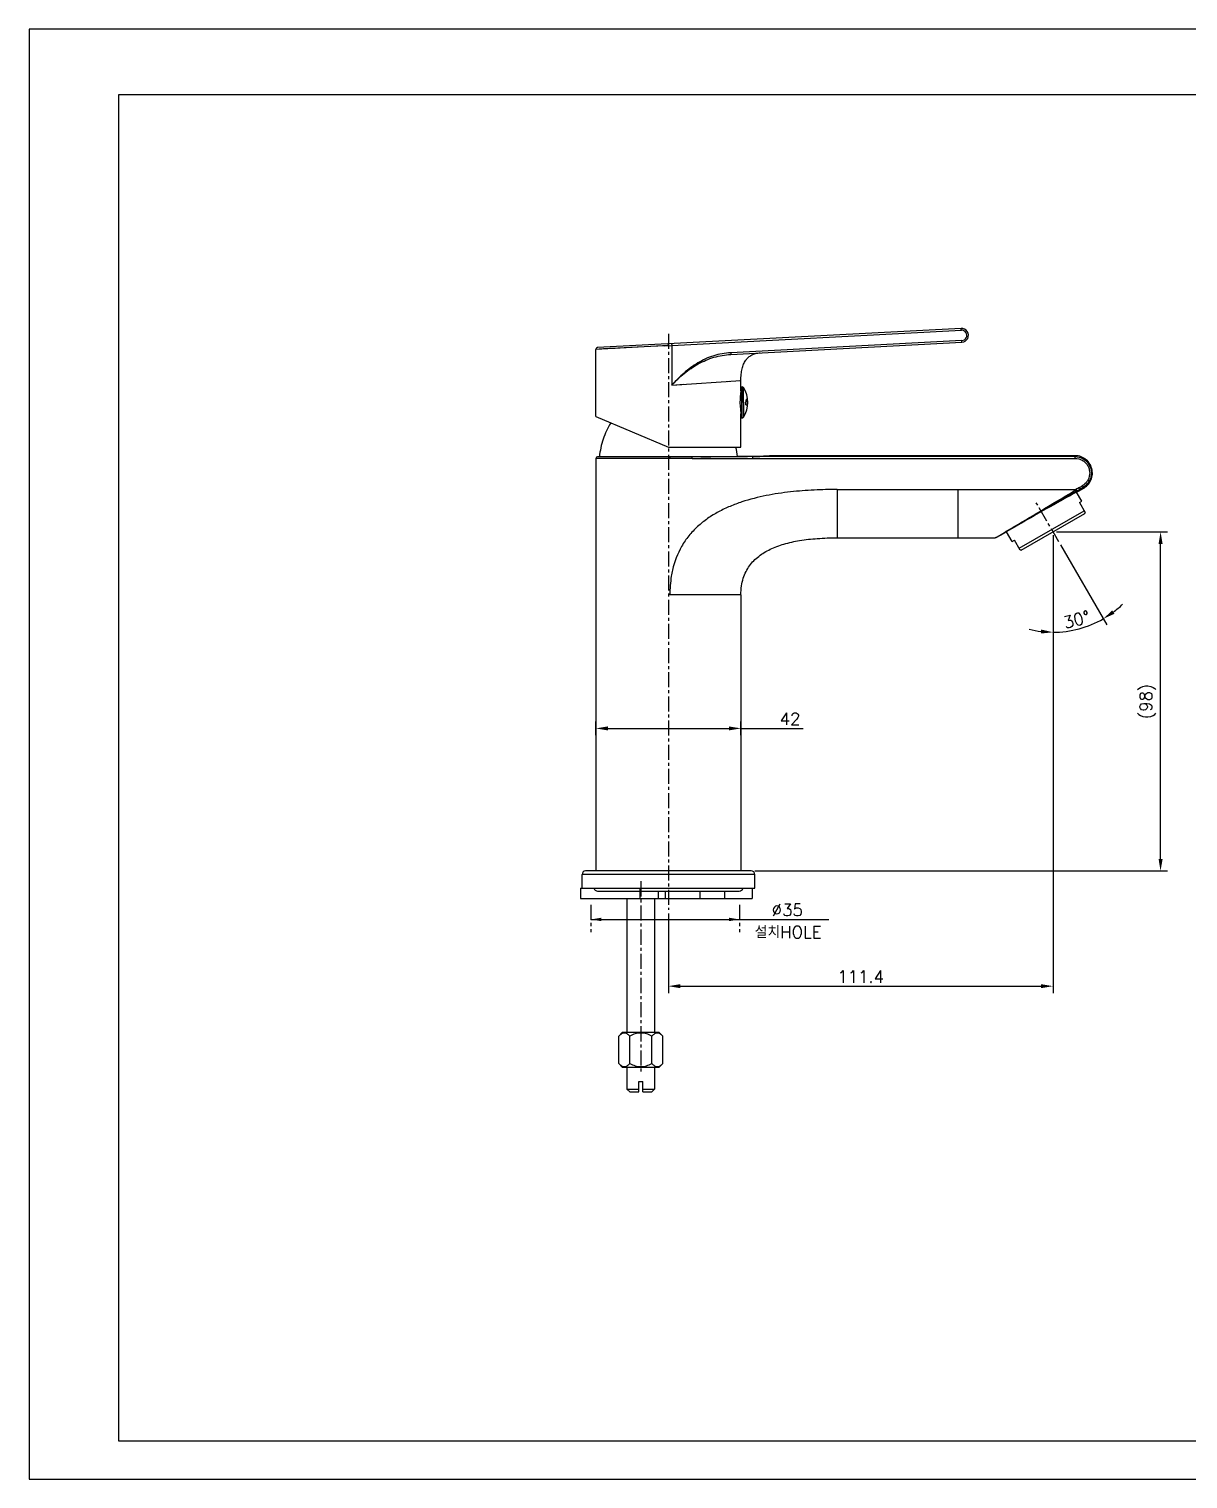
# Model space of a CAD drawing. Extents: x -4009 to -3415, y -5222 to -4802.
# Drawn here: x -4009.2 to -3673.5, y -5222.1 to -4802.1 of the extents above; entities that cross this region are included whole.
import ezdxf

# ---------------------------------------------------------------- set-up
doc = ezdxf.new("R2010")
doc.units = 0
doc.header["$LTSCALE"] = 7
doc.linetypes.add('CENTER', pattern=[2, 1.25, -0.25, 0.25, -0.25])
doc.linetypes.add('PHANTOM', pattern=[2.5, 1.25, -0.25, 0.25, -0.25, 0.25, -0.25])
doc.layers.get('0').update_dxf_attribs({"color": 2, "linetype": 'CONTINUOUS'})
doc.layers.get('Defpoints').update_dxf_attribs({"linetype": 'CONTINUOUS'})
for name, color, linetype in [('CL', 1, 'CENTER'), ('D', 2, 'CONTINUOUS'), ('DWG', 7, 'CONTINUOUS'), ('PH', 3, 'PHANTOM'), ('TXT', 4, 'CONTINUOUS')]:
    doc.layers.add(name, color=color, linetype=linetype)
doc.styles.add('DD', font='romans', dxfattribs={"bigfont": 'GHS.shx'})
doc.styles.add('GHS', font='ROMANS.shx', dxfattribs={"bigfont": 'GHS.shx'})
doc.dimstyles.new('DWJ', dxfattribs={"dimscale": 0, "dimtxt": 3.5, "dimasz": 3.5, "dimexe": 2, "dimexo": 1, "dimgap": 1, "dimtad": 1, "dimdec": 4, "dimdsep": 46, "dimtxsty": 'DD', "dimcen": 3, "dimclrd": 2, "dimclre": 2, "dimclrt": 2, "dimadec": 3, "dimazin": 2, "dimtfac": 1, "dimtdec": 4, "dimtmove": 0, "dimatfit": 3, "dimfxl": 1, "dimtvp": 1, "dimtolj": 1, "dimtzin": 0, "dimlwd": -1, "dimlwe": -1, "dimarcsym": 0})

# ---------------------------------------------------------------- blocks, each defined once
blk = doc.blocks.new('*U0')
at = {"layer": 'CL', "color": 0, "ltscale": 0.5, "transparency": 16777216}
blk.add_line((0, 105.71), (0, -61.15), dxfattribs=at)
blk = doc.blocks.new('*U2')
at = {"layer": 'CL', "color": 0, "ltscale": 0.5, "transparency": 16777216}
blk.add_line((0, 24.43), (0, -30.67), dxfattribs=at)
blk = doc.blocks.new('*U4')
at = {"layer": 'CL', "color": 0, "ltscale": 0.5, "transparency": 16777216}
blk.add_line((4.23, -7.33), (-2.43, 4.22), dxfattribs=at)
blk = doc.blocks.new('*D6')
at = {"layer": 'Defpoints', "color": 0, "transparency": 16777216}
for p in [(-3712.58, -4947.69), (-3681.44, -4947.69), (-3799.98, -5045.94)]:
    blk.add_point(p, dxfattribs=at)
at = {"layer": 'DWG', "color": 2, "transparency": 16777216}
for p, q in [((-3711.58, -4947.69), (-3679.44, -4947.69)), ((-3681.44, -5042.44), (-3681.44, -4951.19)), ((-3798.98, -5045.94), (-3679.44, -5045.94))]:
    blk.add_line(p, q, dxfattribs=at)
for points in [[(-3682.02, -4951.19), (-3680.85, -4951.19), (-3681.44, -4947.69)], [(-3682.02, -5042.44), (-3680.85, -5042.44), (-3681.44, -5045.94)]]:
    blk.add_solid(points, dxfattribs=at)
at = {"layer": 'DWG', "color": 2, "transparency": 16777216, "insert": (-3685.1, -4996.82), "char_height": 3.5, "attachment_point": 5, "rotation": 90, "style": 'DD'}
blk.add_mtext('\\A1;(98)', dxfattribs=at)
blk = doc.blocks.new('*D7')
at = {"layer": 'Defpoints', "color": 0, "transparency": 16777216}
for p in [(-3802.98, -5004.64), (-3844.98, -5007.63), (-3802.98, -5007.63)]:
    blk.add_point(p, dxfattribs=at)
at = {"layer": 'DWG', "color": 2, "transparency": 16777216}
for p, q in [((-3844.98, -5006.63), (-3844.98, -5002.64)), ((-3841.48, -5004.64), (-3806.48, -5004.64)), ((-3802.98, -5006.63), (-3802.98, -5002.64)), ((-3802.98, -5004.64), (-3784.91, -5004.64))]:
    blk.add_line(p, q, dxfattribs=at)
for points in [[(-3841.48, -5004.06), (-3841.48, -5005.23), (-3844.98, -5004.64)], [(-3806.48, -5004.06), (-3806.48, -5005.23), (-3802.98, -5004.64)]]:
    blk.add_solid(points, dxfattribs=at)
at = {"layer": 'DWG', "color": 2, "transparency": 16777216, "insert": (-3788.75, -5001.89), "char_height": 3.5, "attachment_point": 5, "style": 'DD'}
blk.add_mtext('\\A1;42', dxfattribs=at)
blk = doc.blocks.new('*D10')
at = {"layer": 'Defpoints', "color": 0, "transparency": 16777216}
for p in [(-3717.55, -4939.09), (-3712.58, -4948.69), (-3710.89, -4950.63), (-3707.53, -4976.35), (-3712.58, -5081.31)]:
    blk.add_point(p, dxfattribs=at)
at = {"layer": 'DWG', "color": 2, "transparency": 16777216}
blk.add_line((-3710.39, -4951.49), (-3697.04, -4974.62), dxfattribs=at)
for start, end in [(306.8968, 313.7936), (256.2064, 263.1032), (270, 300)]:
    blk.add_arc((-3712.58, -4947.69), 29.09, start, end, dxfattribs=at)
for points in [[(-3694.8, -4971.45), (-3695.44, -4970.47), (-3698.04, -4972.89)], [(-3716.04, -4976), (-3716.11, -4977.16), (-3712.58, -4976.79)]]:
    blk.add_solid(points, dxfattribs=at)
at = {"layer": 'DWG', "color": 2, "transparency": 16777216, "insert": (-3705.77, -4973.14), "char_height": 3.5, "attachment_point": 5, "rotation": 15, "style": 'DD'}
blk.add_mtext('\\A1;30°', dxfattribs=at)

msp = doc.modelspace()

# ---------------------------------------------------------------- linework, layer by layer
at = {"color": 7, "linetype": 'Continuous'}
for p, q in [((-3739.19381, -4888.79884), (-3844.51484, -4894.34837)), ((-3805.93089, -4896.31538), (-3738.98362, -4892.78783)), ((-3844.98301, -4914.30797), (-3844.98852, -4894.84782)), ((-3802.98512, -4906.86006), (-3802.98597, -4903.85686)), ((-3803.10209, -4907.69903), (-3802.78698, -4907.68046)), ((-3802.78705, -4907.35364), (-3803.05792, -4907.35371)), ((-3803.05034, -4907.29793), (-3802.78703, -4907.277)), ((-3802.78735, -4905.71), (-3802.64306, -4905.70996)), ((-3802.78735, -4905.71), (-3802.78721, -4907.36702)), ((-3802.78721, -4907.36702), (-3802.7848, -4914.71)), ((-3802.78585, -4911.91135), (-3803.18417, -4911.89512)), ((-3802.78573, -4912.30037), (-3803.14708, -4912.30048)), ((-3802.78537, -4913.143), (-3803.04869, -4913.12222)), ((-3802.98049, -4923.21006), (-3802.98322, -4913.56006)), ((-3844.98687, -4914.30634), (-3823.98049, -4923.216)), ((-3802.7848, -4914.71), (-3802.64051, -4914.70996)), ((-3844.98466, -4926.4409), (-3844.98466, -5045.9409)), ((-3817.08667, -4925.9409), (-3844.48466, -4925.9409)), ((-3823.98049, -4923.216), (-3802.98049, -4923.21006)), ((-3814.56234, -4925.93948), (-3817.08627, -4925.9409)), ((-3803.98466, -4925.92763), (-3814.56234, -4925.93948)), ((-3811.6926, -4925.93419), (-3810.27253, -4925.92929)), ((-3810.27253, -4925.92929), (-3808.9334, -4925.92282)), ((-3806.41673, -4925.90478), (-3805.24232, -4925.89329)), ((-3805.24232, -4925.89329), (-3804.12529, -4925.88029)), ((-3804.12529, -4925.88029), (-3803.06801, -4925.86601)), ((-3802.48535, -4925.92686), (-3803.98466, -4925.92763)), ((-3803.06801, -4925.86601), (-3802.07324, -4925.85069)), ((-3799.66626, -4925.9263), (-3802.48535, -4925.92686)), ((-3800.94955, -4925.92641), (-3802.14857, -4925.92673)), ((-3798.73253, -4925.78503), (-3798.04348, -4925.76867)), ((-3798.05736, -4925.76901), (-3797.43254, -4925.75336)), ((-3797.44386, -4925.75365), (-3796.88318, -4925.73895)), ((-3796.8922, -4925.73919), (-3796.39559, -4925.72567)), ((-3796.40259, -4925.72586), (-3795.96813, -4925.71365)), ((-3795.97336, -4925.7138), (-3795.29494, -4925.69404)), ((-3795.29748, -4925.69411), (-3794.74769, -4925.67751)), ((-3706.23466, -4925.6409), (-3792.48466, -4925.6409)), ((-3703.64133, -4935.02415), (-3703.47383, -4934.91932)), ((-3701.79973, -4933.10617), (-3701.60899, -4932.717)), ((-3775.139, -4935.4409), (-3705.93732, -4935.4409)), ((-3707.30053, -4937.04523), (-3707.34745, -4937.07073)), ((-3707.22528, -4937.00435), (-3707.30053, -4937.04523)), ((-3704.24546, -4938.83778), (-3705.76016, -4936.21424)), ((-3705.00959, -4935.81428), (-3703.70877, -4935.06382)), ((-3704.93828, -4939.23778), (-3704.24546, -4938.83778)), ((-3703.70877, -4935.06382), (-3703.64133, -4935.02415)), ((-3722.38103, -4952.42605), (-3703.58828, -4941.57605)), ((-3721.80783, -4953.01887), (-3703.36149, -4942.36887)), ((-3704.93828, -4939.23778), (-3703.26828, -4942.1303)), ((-3703.36149, -4942.36887), (-3703.26828, -4942.1303)), ((-3724.62586, -4946.83722), (-3726.00922, -4947.64247)), ((-3724.61338, -4946.82999), (-3724.62586, -4946.83722)), ((-3775.139, -4949.4409), (-3729.33906, -4949.4409)), ((-3729.09804, -4949.37898), (-3726.78265, -4948.10222)), ((-3726.08918, -4947.68935), (-3726.78265, -4948.10222)), ((-3726.00922, -4947.64247), (-3726.08918, -4947.68935)), ((-3724.42385, -4950.48778), (-3726.05208, -4947.6676)), ((-3724.42385, -4950.48778), (-3723.73103, -4950.08778)), ((-3722.06103, -4952.9803), (-3723.73103, -4950.08778)), ((-3721.80783, -4953.01887), (-3722.06103, -4952.9803)), ((-3802.98466, -4965.9409), (-3802.98466, -5045.9409)), ((-3848.98466, -5050.9409), (-3848.98466, -5046.9409)), ((-3799.98466, -5045.9409), (-3847.98445, -5045.9409)), ((-3798.98466, -5050.9409), (-3798.98466, -5046.9409)), ((-3849.49363, -5050.9409), (-3849.49363, -5053.9409)), ((-3849.49363, -5050.9409), (-3798.98466, -5050.9409)), ((-3826.90526, -5051.7409), (-3826.90526, -5053.9409)), ((-3824.93517, -5051.7409), (-3824.93517, -5053.9409)), ((-3799.73283, -5050.9409), (-3799.73283, -5053.9409)), ((-3849.49363, -5053.9409), (-3799.73283, -5053.9409)), ((-3835.98466, -5053.9409), (-3835.98466, -5092.7409)), ((-3827.98466, -5053.9409), (-3827.98466, -5092.7409)), ((-3837.33466, -5092.7409), (-3838.33466, -5093.7409)), ((-3838.33466, -5101.7409), (-3838.33466, -5093.7409)), ((-3826.63466, -5092.7409), (-3837.33466, -5092.7409)), ((-3835.15966, -5101.7409), (-3835.15966, -5093.7409)), ((-3828.80966, -5101.7409), (-3828.80966, -5093.7409)), ((-3826.63466, -5092.7409), (-3825.63466, -5093.7409)), ((-3825.63466, -5101.7409), (-3825.63466, -5093.7409)), ((-3838.33466, -5101.7409), (-3837.33466, -5102.7409)), ((-3837.33466, -5102.7409), (-3826.63466, -5102.7409)), ((-3835.98466, -5102.7409), (-3835.98466, -5109.1409)), ((-3827.98466, -5102.7409), (-3827.98466, -5109.1409)), ((-3825.63466, -5101.7409), (-3826.63466, -5102.7409)), ((-3832.58466, -5106.9409), (-3831.38466, -5106.9409)), ((-3832.58466, -5109.9409), (-3832.58466, -5106.9409)), ((-3831.38466, -5109.9409), (-3831.38466, -5106.9409)), ((-3835.18466, -5109.9409), (-3835.98466, -5109.1409)), ((-3835.98466, -5109.1409), (-3832.58466, -5109.1409)), ((-3835.18466, -5109.9409), (-3832.58466, -5109.9409)), ((-3831.38466, -5109.1409), (-3827.98466, -5109.1409)), ((-3831.38466, -5109.9409), (-3828.78466, -5109.9409)), ((-3828.78466, -5109.9409), (-3827.98466, -5109.1409))]:
    msp.add_line(p, q, dxfattribs=at)
at = {"color": 8, "linetype": 'Continuous', "true_color": 0x787878}
for p, q in [((-3823.01894, -4893.71762), (-3739.1444, -4889.29814)), ((-3738.98684, -4892.28851), (-3805.93369, -4895.81605)), ((-3823.98882, -4893.76752), (-3844.98848, -4894.84782)), ((-3834.97157, -4894.33247), (-3838.6245, -4894.52046)), ((-3825.13925, -4893.827), (-3834.97157, -4894.33247)), ((-3825.13925, -4893.827), (-3823.01894, -4893.71762)), ((-3823.98882, -4893.76752), (-3824.01513, -4893.26821)), ((-3823.01894, -4893.71762), (-3823.01569, -4905.21218)), ((-3823.01569, -4905.2122), (-3802.98597, -4903.85687)), ((-3823.01569, -4905.21219), (-3821.83137, -4905.13164)), ((-3821.83137, -4905.13164), (-3819.48788, -4904.97348)), ((-3806.90228, -4904.12199), (-3806.24041, -4904.07713)), ((-3803.2857, -4903.87716), (-3803.11934, -4903.8659)), ((-3802.787, -4907.63517), (-3803.09449, -4907.63526)), ((-3802.78703, -4907.49805), (-3803.0771, -4907.49813)), ((-3802.78705, -4907.37011), (-3803.06014, -4907.37019)), ((-3802.64221, -4910.20996), (-3802.64306, -4905.70996)), ((-3802.21923, -4910.20984), (-3802.22004, -4905.94318)), ((-3803.18004, -4911.94271), (-3802.78585, -4911.9426)), ((-3802.78581, -4912.0795), (-3803.16817, -4912.07961)), ((-3802.78575, -4912.26069), (-3803.15096, -4912.26079)), ((-3802.64051, -4914.70996), (-3802.64221, -4910.20996)), ((-3802.21923, -4910.20984), (-3802.21762, -4914.47651)), ((-3817.07653, -4926.4409), (-3844.98466, -4926.4409)), ((-3817.07653, -4926.4409), (-3799.65664, -4926.42607)), ((-3734.99823, -4925.92485), (-3799.66626, -4925.92629)), ((-3706.23467, -4925.92546), (-3799.66625, -4925.92631)), ((-3799.65664, -4926.42607), (-3706.22478, -4926.42523)), ((-3795.04034, -4925.74777), (-3794.37629, -4925.72032)), ((-3795.03966, -4925.74776), (-3792.48466, -4925.6409)), ((-3706.23466, -4925.92547), (-3734.99823, -4925.92485)), ((-3706.23466, -4925.6409), (-3706.23466, -4925.92547)), ((-3705.11771, -4934.9674), (-3705.93804, -4935.43966)), ((-3705.11896, -4934.96525), (-3705.39137, -4935.12443)), ((-3702.80127, -4934.39419), (-3703.39161, -4934.6674)), ((-3703.0711, -4934.51811), (-3703.39159, -4934.66739)), ((-3702.80127, -4934.39419), (-3703.0711, -4934.51811)), ((-3702.08846, -4933.57388), (-3702.96053, -4934.16233)), ((-3702.08846, -4933.57388), (-3702.30989, -4933.72073)), ((-3775.139, -4935.4409), (-3775.139, -4949.4409)), ((-3740.139, -4935.4409), (-3740.139, -4949.4409)), ((-3707.34897, -4936.82764), (-3726.39396, -4947.81792)), ((-3710.19859, -4938.47229), (-3710.94492, -4938.90301)), ((-3707.34897, -4936.82764), (-3710.19859, -4938.47229)), ((-3706.03042, -4936.06659), (-3707.34897, -4936.82764)), ((-3706.65497, -4935.96894), (-3706.26932, -4935.74069)), ((-3705.90243, -4936.00778), (-3706.03044, -4936.0666)), ((-3705.9036, -4936.00901), (-3706.03044, -4936.0666)), ((-3705.66415, -4935.28298), (-3705.93732, -4935.4409)), ((-3705.39137, -4935.12443), (-3705.66415, -4935.28298)), ((-3704.32312, -4935.11653), (-3704.34264, -4935.12641)), ((-3704.32298, -4935.11648), (-3704.34207, -4935.12596)), ((-3703.70877, -4935.06382), (-3704.01206, -4935.18845)), ((-3726.51976, -4947.77643), (-3726.20306, -4947.58943)), ((-3726.20306, -4947.58943), (-3726.12429, -4947.5429)), ((-3726.12429, -4947.5429), (-3724.69516, -4946.69785)), ((-3729.33908, -4949.44093), (-3728.78125, -4949.1107)), ((-3729.33906, -4949.4409), (-3729.33591, -4949.4388)), ((-3729.14419, -4949.32518), (-3729.02545, -4949.25497)), ((-3726.39396, -4947.81792), (-3729.09804, -4949.37898)), ((-3728.78125, -4949.1107), (-3727.16704, -4948.15836)), ((-3728.78125, -4949.1107), (-3727.167, -4948.15838)), ((-3727.167, -4948.15838), (-3726.51976, -4947.77643)), ((-3802.98466, -4965.9409), (-3823.55542, -4965.9409)), ((-3798.98466, -5046.9409), (-3848.98444, -5046.9409)), ((-3832.1397, -5053.9409), (-3832.1397, -5050.9409)), ((-3814.74104, -5053.9409), (-3814.74104, -5051.7409)), ((-3807.64227, -5053.9409), (-3807.64227, -5051.7409))]:
    msp.add_line(p, q, dxfattribs=at)
at = {"linetype": 'Continuous'}
msp.add_lwpolyline([(-4009.17648, -5222.05463), (-3415.17648, -5222.05463), (-3415.17648, -4802.05463), (-4009.17648, -4802.05463)], close=True, dxfattribs=at)
at = {"color": 7, "linetype": 'Continuous'}
for points in [[(-3844.51483, -4894.34837), (-3844.5762, -4894.35543), (-3844.63725, -4894.37031), (-3844.69644, -4894.39296), (-3844.75178, -4894.4226), (-3844.80248, -4894.45854), (-3844.84868, -4894.50086), (-3844.88926, -4894.54867), (-3844.9233, -4894.60077), (-3844.95082, -4894.65721), (-3844.97101, -4894.71653), (-3844.98356, -4894.77742), (-3844.98846, -4894.84016), (-3844.98852, -4894.84782)], [(-3814.56234, -4925.93947), (-3813.10341, -4925.93746), (-3811.6926, -4925.93419)], [(-3808.9334, -4925.92282), (-3807.64751, -4925.91465), (-3806.41673, -4925.90478)], [(-3802.48595, -4925.85705), (-3802.04197, -4925.85018), (-3801.11501, -4925.83415), (-3800.25153, -4925.81768)], [(-3802.07324, -4925.85069), (-3801.14217, -4925.83464), (-3800.27488, -4925.81814), (-3799.47147, -4925.8015), (-3798.71581, -4925.78465)], [(-3701.60899, -4932.717), (-3701.45216, -4932.31274), (-3701.33067, -4931.89693), (-3701.24551, -4931.4732), (-3701.19706, -4931.04464), (-3701.18536, -4930.61407), (-3701.2103, -4930.18457), (-3701.27157, -4929.75907), (-3701.36868, -4929.34054), (-3701.50088, -4928.93209), (-3701.66721, -4928.53663), (-3701.86649, -4928.15685), (-3702.09735, -4927.79533), (-3702.35814, -4927.45463), (-3702.64705, -4927.13709), (-3702.96225, -4926.84484), (-3703.30168, -4926.58002), (-3703.66319, -4926.3446), (-3704.04473, -4926.14035), (-3704.44412, -4925.96893), (-3704.85858, -4925.832), (-3705.28466, -4925.73107), (-3705.71868, -4925.6673), (-3706.1576, -4925.64149), (-3706.23466, -4925.6409)], [(-3703.47383, -4934.91932), (-3703.30982, -4934.8075), (-3703.14969, -4934.68893), (-3702.99376, -4934.56369), (-3702.84247, -4934.43196), (-3702.80127, -4934.39419)], [(-3702.80127, -4934.39419), (-3702.75274, -4934.34861), (-3702.61503, -4934.21246), (-3702.48186, -4934.07026), (-3702.35353, -4933.92207), (-3702.23076, -4933.76855), (-3702.11372, -4933.60988), (-3702.08846, -4933.57388)], [(-3702.08846, -4933.57388), (-3702.02299, -4933.47736), (-3701.79973, -4933.10617)]]:
    msp.add_lwpolyline(points, dxfattribs=at)
at = {"color": 8, "linetype": 'Continuous', "true_color": 0x787878}
for points in [[(-3842.74275, -4894.7323), (-3843.23689, -4894.75771), (-3844.04586, -4894.79933)], [(-3840.9191, -4894.63849), (-3841.58216, -4894.67258), (-3842.74275, -4894.7323)], [(-3838.6245, -4894.52046), (-3839.438, -4894.56228), (-3840.9191, -4894.63849)], [(-3702.30989, -4933.72073), (-3702.57297, -4933.89736), (-3702.92301, -4934.13641), (-3702.96235, -4934.16393)], [(-3729.33591, -4949.4388), (-3729.23963, -4949.38162), (-3729.19428, -4949.3548), (-3729.14419, -4949.32518)]]:
    msp.add_lwpolyline(points, dxfattribs=at)
at = {"color": 7, "linetype": 'Continuous'}
for centre, radius, start, end in [((-3739.08871, -4890.79334), 1.99726, 273.016214, 93.0162141), ((-3780.75367, -4910.39283), 22.51047, 172.0953636, 172.2351387), ((-3782.16152, -4910.18717), 21.08772, 170.9222294, 172.1227762), ((-3802.64292, -4906.20996), 0.5, 32.2471668, 90.0162141), ((-3808.98607, -4910.21176), 8, 327.7852618, 32.2471663), ((-3781.6968, -4910.14213), 21.55889, 185.750483, 187.9480934), ((-3781.13521, -4910.06735), 22.12543, 187.9388059, 189.082681), ((-3802.64065, -4914.20996), 0.5, 270.0162141, 327.7852613), ((-3844.48466, -4926.4409), 0.5, 90, 180), ((-3827.87077, -4928.48554), 24.02128, 6.2309215, 12.6872951), ((-3792.39409, -4999.50674), 73.8659, 90.0702473, 91.8259097), ((-3780.084, -4807.21295), 148.61758, 300.6320169, 300.8889874), ((-3534.70344, -5254.61332), 361.44052, 118.532383, 118.8910888), ((-3791.03158, -4788.73484), 170.09524, 300.4318944, 300.6336716), ((-3847.98466, -5046.9409), 1, 90, 180), ((-3799.98466, -5046.9409), 1, 0, 90), ((-3844.48287, -5050.5409), 1.2, 199.4821476, 270), ((-3803.48644, -5050.5409), 1.2, 270, 340.5178524)]:
    msp.add_arc(centre, radius, start, end, dxfattribs=at)
at = {"color": 8, "linetype": 'Continuous', "true_color": 0x787878}
for centre, radius, start, end in [((-3739.06557, -4890.79333), 1.4972, 273.0144111, 93.0180177), ((-3788.29528, -4793.36839), 164.21929, 300.4306774, 300.8708892), ((-3684.42175, -4975.23561), 44.78397, 115.6661282, 116.3838642), ((-3680.8414, -4982.69573), 53.05876, 115.1509377, 115.6617139), ((-3681.01291, -4965.89759), 38.5853, 124.6671402, 125.116782), ((-3812.84881, -4755.82556), 209.11394, 300.6419749, 300.7826949), ((-3814.32723, -4748.44356), 216.63471, 299.9937278, 300.1224034), ((-3685.45152, -4980.75901), 49.20277, 113.5167474, 114.5599769), ((-3773.2126, -4818.74651), 135.19277, 300.003361, 300.3628814), ((-3681.73334, -4989.31081), 58.52791, 113.0426567, 113.5138532), ((-3686.97257, -4970.08306), 39.03458, 116.4218821, 117.300471), ((-3677.95429, -4998.2191), 68.20462, 112.4609039, 113.034832)]:
    msp.add_arc(centre, radius, start, end, dxfattribs=at)
for points, knots in [([(-3739.1444, -4889.29814), (-3739.14763, -4889.23677), (-3739.15315, -4889.14547), (-3739.16215, -4889.02788), (-3739.169, -4888.94933), (-3739.17604, -4888.88698), (-3739.18176, -4888.83793), (-3739.18769, -4888.81591), (-3739.19067, -4888.79874), (-3739.1938, -4888.7989)], [0, 0, 0, 0, 0.366644, 0.545161948, 0.704742527, 0.834147612, 0.927351117, 0.981295466, 1, 1, 1, 1]), ([(-3738.98362, -4892.78777), (-3738.9805, -4892.7876), (-3738.97933, -4892.77028), (-3738.97577, -4892.74785), (-3738.97522, -4892.69872), (-3738.97476, -4892.63631), (-3738.97618, -4892.55789), (-3738.97955, -4892.44057), (-3738.98362, -4892.34962), (-3738.98684, -4892.28851)], [0, 0, 0, 0, 0.018737462, 0.072718421, 0.165918139, 0.295266192, 0.454745717, 0.633183328, 1, 1, 1, 1]), ([(-3823.06834, -4893.21832), (-3823.06521, -4893.21816), (-3823.06223, -4893.23534), (-3823.0563, -4893.25737), (-3823.05058, -4893.30642), (-3823.04354, -4893.36878), (-3823.03669, -4893.44734), (-3823.02769, -4893.56494), (-3823.02217, -4893.65625), (-3823.01894, -4893.71762)], [0, 0, 0, 0, 0.01870941, 0.0726602, 0.165870308, 0.295280376, 0.454862641, 0.633377569, 1, 1, 1, 1]), ([(-3823.0157, -4905.2122), (-3822.44641, -4904.61602), (-3821.28207, -4903.4474), (-3818.80725, -4901.27071), (-3815.40939, -4898.91576), (-3811.59401, -4897.29548), (-3808.38977, -4896.54183), (-3806.75142, -4896.35862), (-3805.93049, -4896.31536)], [0, 0, 0, 0, 0.125285898, 0.250549626, 0.500657545, 0.750171765, 0.875058174, 1, 1, 1, 1]), ([(-3805.93369, -4895.81605), (-3806.76987, -4895.86012), (-3808.43902, -4896.04913), (-3811.69383, -4896.84792), (-3815.52034, -4898.61371), (-3819.54307, -4901.61752), (-3821.89902, -4903.98008), (-3823.01569, -4905.21218)], [0, 0, 0, 0, 0.125518143, 0.251021043, 0.501164051, 0.750738545, 1, 1, 1, 1]), ([(-3805.93369, -4895.81605), (-3805.93048, -4895.87721), (-3805.9264, -4895.96822), (-3805.92304, -4896.08559), (-3805.92161, -4896.16401), (-3805.92207, -4896.22641), (-3805.92263, -4896.2755), (-3805.92618, -4896.2979), (-3805.92736, -4896.3152), (-3805.93048, -4896.31536)], [0, 0, 0, 0, 0.367076953, 0.545556934, 0.70501292, 0.834283514, 0.927387562, 0.981292967, 1, 1, 1, 1]), ([(-3823.56564, -4925.9409), (-3823.56236, -4925.9409), (-3823.56565, -4925.96102), (-3823.55963, -4925.98222), (-3823.56044, -4926.03166), (-3823.55796, -4926.09144), (-3823.55711, -4926.1668), (-3823.5557, -4926.28441), (-3823.55542, -4926.37712), (-3823.55542, -4926.4409)], [0, 0, 0, 0, 0.019665804, 0.076605283, 0.16910122, 0.293337468, 0.444723926, 0.617572711, 1, 1, 1, 1]), ([(-3817.07653, -4926.4409), (-3817.07653, -4926.37712), (-3817.07681, -4926.28441), (-3817.07822, -4926.1668), (-3817.07907, -4926.09144), (-3817.08154, -4926.03167), (-3817.08073, -4925.98222), (-3817.08675, -4925.96102), (-3817.08347, -4925.9409), (-3817.08675, -4925.9409)], [0, 0, 0, 0, 0.382438024, 0.555284337, 0.706662181, 0.83089474, 0.923389397, 0.980331048, 1, 1, 1, 1]), ([(-3799.66683, -4925.92629), (-3799.2151, -4925.91027), (-3797.67259, -4925.85396), (-3796.13027, -4925.79261), (-3795.03966, -4925.74776)], [0, 0, 0, 0, 0.292840609, 1, 1, 1, 1]), ([(-3799.66656, -4925.9263), (-3799.66448, -4925.92933), (-3799.66526, -4925.94373), (-3799.6617, -4925.97184), (-3799.66115, -4926.01961), (-3799.65837, -4926.11261), (-3799.65718, -4926.25029), (-3799.65664, -4926.36602), (-3799.65664, -4926.42607)], [0, 0, 0, 0, 0.022083526, 0.07967868, 0.17527108, 0.305339513, 0.639717136, 1, 1, 1, 1]), ([(-3706.23467, -4925.92546), (-3706.23262, -4925.92852), (-3706.23333, -4925.94281), (-3706.22985, -4925.97089), (-3706.22926, -4926.0185), (-3706.22651, -4926.11153), (-3706.22531, -4926.24956), (-3706.22477, -4926.36569), (-3706.22478, -4926.42605)], [0, 0, 0, 0, 0.022024717, 0.079287116, 0.174408538, 0.304073464, 0.638487227, 1, 1, 1, 1]), ([(-3706.22478, -4926.42524), (-3705.50567, -4926.42527), (-3704.40015, -4926.71673), (-3703.23388, -4927.58829), (-3702.54896, -4928.44917), (-3702.09886, -4929.45405), (-3701.86859, -4930.89188), (-3702.11723, -4932.00866), (-3702.4516, -4932.64547)], [0, 0, 0, 0, 0.248919437, 0.374313248, 0.49992196, 0.625484, 0.751029104, 1, 1, 1, 1]), ([(-3704.87599, -4935.39637), (-3704.8745, -4935.39362), (-3704.88474, -4935.38164), (-3704.89268, -4935.35786), (-3704.91755, -4935.31698), (-3704.96111, -4935.23651), (-3705.03044, -4935.11726), (-3705.08842, -4935.0172), (-3705.11891, -4934.96523)], [0, 0, 0, 0, 0.018959821, 0.074112119, 0.168244456, 0.297963131, 0.634815807, 1, 1, 1, 1]), ([(-3702.4516, -4932.64547), (-3702.54193, -4932.81751), (-3702.94809, -4933.47713), (-3703.53623, -4934.02465), (-3704.03352, -4934.32201)], [0, 0, 0, 0, 0.251143792, 1, 1, 1, 1]), ([(-3703.78726, -4934.75115), (-3703.78495, -4934.75168), (-3703.79619, -4934.73368), (-3703.80106, -4934.71954), (-3703.82729, -4934.67489), (-3703.87054, -4934.59753), (-3703.94242, -4934.47533), (-3704.00196, -4934.37474), (-3704.03348, -4934.322)], [0, 0, 0, 0, 0.014323014, 0.065610813, 0.157384046, 0.286574094, 0.627620036, 1, 1, 1, 1]), ([(-3724.69516, -4946.69785), (-3721.87739, -4945.02982), (-3715.87071, -4941.4422), (-3709.85782, -4937.86502), (-3706.65497, -4935.96894)], [0, 0, 0, 0, 0.468016675, 1, 1, 1, 1]), ([(-3706.03042, -4936.06659), (-3706.04126, -4936.07013), (-3706.07298, -4936.02739), (-3706.12226, -4935.97307), (-3706.1927, -4935.86367), (-3706.24292, -4935.78454), (-3706.26932, -4935.74069)], [0, 0, 0, 0, 0.084186358, 0.296163078, 0.622309342, 1, 1, 1, 1]), ([(-3822.79547, -4958.77728), (-3822.93012, -4959.36717), (-3823.38699, -4961.72892), (-3823.5542, -4964.14173), (-3823.55418, -4965.9409)], [0, 0, 0, 0, 0.251667435, 1, 1, 1, 1])]:
    msp.add_open_spline(points, degree=3, knots=knots, dxfattribs=at)
at = {"color": 7, "linetype": 'Continuous'}
for points, knots in [([(-3802.98597, -4903.85687), (-3802.98614, -4903.25335), (-3802.93877, -4902.11573), (-3802.68839, -4900.52305), (-3802.26028, -4899.15396), (-3801.64843, -4898.00901), (-3800.84646, -4897.09505), (-3799.8559, -4896.42424), (-3798.6889, -4896.00225), (-3797.84686, -4895.88942), (-3797.40691, -4895.86624)], [0, 0, 0, 0, 0.16510456, 0.310883666, 0.439879334, 0.555743558, 0.663472184, 0.769220456, 0.879475795, 1, 1, 1, 1]), ([(-3803.05774, -4907.35149), (-3803.10174, -4907.67414), (-3803.28873, -4909.31585), (-3803.28012, -4910.98223), (-3803.1472, -4912.30226)], [0, 0, 0, 0, 0.197078842, 1, 1, 1, 1]), ([(-3801.35665, -4909.3596), (-3801.3648, -4909.3596), (-3801.38195, -4909.36255), (-3801.40651, -4909.37513), (-3801.43028, -4909.39537), (-3801.46325, -4909.43509), (-3801.50061, -4909.50449), (-3801.53817, -4909.60846), (-3801.56959, -4909.73587), (-3801.59333, -4909.88236), (-3801.60812, -4910.04247), (-3801.61142, -4910.1532), (-3801.61141, -4910.20967)], [0, 0, 0, 0, 0.026271701, 0.054990172, 0.087946741, 0.126251008, 0.220801378, 0.340009535, 0.482045541, 0.643140713, 0.817968226, 1, 1, 1, 1]), ([(-3801.10966, -4910.20953), (-3801.10967, -4910.15312), (-3801.11282, -4910.04251), (-3801.12676, -4909.88253), (-3801.14919, -4909.73607), (-3801.17908, -4909.60861), (-3801.21514, -4909.50457), (-3801.25138, -4909.43507), (-3801.28369, -4909.3953), (-3801.30712, -4909.37507), (-3801.33147, -4909.36251), (-3801.34853, -4909.3596), (-3801.35665, -4909.3596)], [0, 0, 0, 0, 0.182370371, 0.357524054, 0.518883845, 0.661038601, 0.780141016, 0.874352157, 0.912436018, 0.945182352, 0.973754033, 1, 1, 1, 1]), ([(-3801.35617, -4911.0596), (-3801.36432, -4911.0596), (-3801.38148, -4911.05667), (-3801.40604, -4911.0441), (-3801.42982, -4911.02387), (-3801.46281, -4910.98417), (-3801.50021, -4910.91479), (-3801.53783, -4910.81084), (-3801.56932, -4910.68344), (-3801.59314, -4910.53697), (-3801.60802, -4910.37687), (-3801.61139, -4910.26614), (-3801.61141, -4910.20967)], [0, 0, 0, 0, 0.02627167, 0.054990121, 0.087946724, 0.126250973, 0.220801343, 0.340009522, 0.48204555, 0.64314073, 0.817968237, 1, 1, 1, 1]), ([(-3801.10966, -4910.20953), (-3801.10964, -4910.26594), (-3801.11273, -4910.37655), (-3801.12657, -4910.53654), (-3801.14893, -4910.68301), (-3801.17874, -4910.81048), (-3801.21474, -4910.91455), (-3801.25095, -4910.98407), (-3801.28323, -4911.02385), (-3801.30665, -4911.0441), (-3801.331, -4911.05668), (-3801.34805, -4911.0596), (-3801.35617, -4911.0596)], [0, 0, 0, 0, 0.182371025, 0.35752512, 0.518885068, 0.661039688, 0.780141756, 0.874352504, 0.912436202, 0.945182434, 0.973754046, 1, 1, 1, 1]), ([(-3840.69455, -4916.12614), (-3841.58946, -4917.61635), (-3843.05657, -4920.79624), (-3843.8012, -4924.21792), (-3843.98466, -4925.9409)], [0, 0, 0, 0, 0.500798843, 1, 1, 1, 1]), ([(-3706.23466, -4925.92547), (-3705.43232, -4925.92556), (-3703.79784, -4926.34878), (-3701.99402, -4928.09676), (-3701.2676, -4930.50205), (-3701.64132, -4932.15077), (-3702.01115, -4932.86396)], [0, 0, 0, 0, 0.249883522, 0.499779033, 0.749791178, 1, 1, 1, 1]), ([(-3702.01115, -4932.86396), (-3702.21196, -4933.2512), (-3702.72341, -4933.97317), (-3703.41307, -4934.52744), (-3703.78726, -4934.75115)], [0, 0, 0, 0, 0.500143544, 1, 1, 1, 1]), ([(-3775.139, -4935.44071), (-3777.34731, -4935.44071), (-3781.85272, -4935.53149), (-3788.70884, -4936.05704), (-3795.72167, -4937.10277), (-3801.56746, -4938.57707), (-3806.14575, -4940.27197), (-3809.49105, -4941.84818), (-3812.6677, -4943.7749), (-3815.57984, -4946.09482), (-3818.14226, -4948.79905), (-3820.92782, -4952.87637), (-3822.25177, -4956.38911), (-3822.79686, -4958.77696)], [0, 0, 0, 0, 0.115351915, 0.235290216, 0.358939249, 0.485353953, 0.549334873, 0.613702667, 0.678238683, 0.742957793, 0.807626398, 0.872061111, 1, 1, 1, 1]), ([(-3709.33206, -4938.1578), (-3712.04319, -4939.65307), (-3717.14355, -4942.53292), (-3722.22491, -4945.44577), (-3724.61364, -4946.83013)], [0, 0, 0, 0, 0.528619532, 1, 1, 1, 1]), ([(-3705.00959, -4935.81428), (-3705.05743, -4935.83965), (-3705.79792, -4936.23273), (-3706.53613, -4936.63013), (-3707.22528, -4937.00435)], [0, 0, 0, 0, 0.064593713, 1, 1, 1, 1]), ([(-3705.60933, -4935.8229), (-3705.61243, -4935.823), (-3705.61914, -4935.8113), (-3705.63315, -4935.7956), (-3705.65327, -4935.76377), (-3705.6924, -4935.7039), (-3705.75144, -4935.60695), (-3705.80087, -4935.52415), (-3705.82776, -4935.47838)], [0, 0, 0, 0, 0.022840803, 0.07981626, 0.16982282, 0.290586034, 0.610055134, 1, 1, 1, 1]), ([(-3802.98466, -4965.9409), (-3802.98466, -4965.08063), (-3802.87959, -4963.45653), (-3802.36716, -4961.18958), (-3801.57416, -4959.22449), (-3800.20768, -4956.97871), (-3797.90307, -4954.64382), (-3794.44921, -4952.5873), (-3790.41962, -4951.11217), (-3785.8313, -4950.11915), (-3780.67615, -4949.54812), (-3777.04706, -4949.4409), (-3775.139, -4949.4409)], [0, 0, 0, 0, 0.070866824, 0.133479589, 0.190676718, 0.244640967, 0.349191907, 0.456983363, 0.573296384, 0.701207737, 0.842820399, 1, 1, 1, 1]), ([(-3729.09804, -4949.37898), (-3729.1156, -4949.38863), (-3729.19115, -4949.42417), (-3729.27568, -4949.4409), (-3729.33906, -4949.4409)], [0, 0, 0, 0, 0.240215961, 1, 1, 1, 1]), ([(-3835.15966, -5093.7409), (-3835.27974, -5093.62082), (-3835.52197, -5093.39791), (-3835.91151, -5093.12165), (-3836.32027, -5092.93562), (-3836.74716, -5092.86807), (-3837.17405, -5092.93562), (-3837.5828, -5093.12165), (-3837.97234, -5093.39791), (-3838.21458, -5093.62082), (-3838.33466, -5093.7409)], [0, 0, 0, 0, 0.138062527, 0.267094444, 0.386789405, 0.500000006, 0.613210606, 0.732905562, 0.861937475, 1, 1, 1, 1]), ([(-3831.98466, -5092.89016), (-3832.2609, -5092.89016), (-3832.81424, -5092.93246), (-3833.62553, -5093.11273), (-3834.40928, -5093.38724), (-3834.91249, -5093.61732), (-3835.15966, -5093.7409)], [0, 0, 0, 0, 0.249954748, 0.4999375, 0.74995292, 1, 1, 1, 1]), ([(-3828.80966, -5093.7409), (-3829.05683, -5093.61732), (-3829.56003, -5093.38721), (-3830.34379, -5093.11273), (-3831.15508, -5092.93246), (-3831.70842, -5092.89016), (-3831.98466, -5092.89016)], [0, 0, 0, 0, 0.250048084, 0.500064397, 0.750047022, 1, 1, 1, 1]), ([(-3825.63466, -5093.7409), (-3825.75474, -5093.62082), (-3825.99697, -5093.39791), (-3826.38651, -5093.12165), (-3826.79527, -5092.93562), (-3827.22216, -5092.86807), (-3827.64905, -5092.93562), (-3828.0578, -5093.12165), (-3828.44734, -5093.39791), (-3828.68958, -5093.62082), (-3828.80966, -5093.7409)], [0, 0, 0, 0, 0.138062527, 0.267094444, 0.386789405, 0.500000006, 0.613210606, 0.732905562, 0.861937475, 1, 1, 1, 1]), ([(-3838.33466, -5101.7409), (-3838.21458, -5101.86098), (-3837.97234, -5102.0839), (-3837.5828, -5102.36015), (-3837.17405, -5102.54618), (-3836.74716, -5102.61374), (-3836.32027, -5102.54618), (-3835.91151, -5102.36015), (-3835.52197, -5102.0839), (-3835.27974, -5101.86098), (-3835.15966, -5101.7409)], [0, 0, 0, 0, 0.138062527, 0.267094444, 0.386789405, 0.500000006, 0.613210606, 0.732905562, 0.861937475, 1, 1, 1, 1]), ([(-3835.15966, -5101.7409), (-3834.91249, -5101.86449), (-3834.40929, -5102.0946), (-3833.62553, -5102.36908), (-3832.81423, -5102.54934), (-3832.2609, -5102.59164), (-3831.98466, -5102.59164)], [0, 0, 0, 0, 0.250048084, 0.500064397, 0.750047022, 1, 1, 1, 1]), ([(-3831.98466, -5102.59164), (-3831.70841, -5102.59164), (-3831.15508, -5102.54935), (-3830.34378, -5102.36908), (-3829.56004, -5102.09456), (-3829.05683, -5101.86449), (-3828.80966, -5101.7409)], [0, 0, 0, 0, 0.249954748, 0.4999375, 0.74995292, 1, 1, 1, 1]), ([(-3828.80966, -5101.7409), (-3828.68958, -5101.86098), (-3828.44734, -5102.0839), (-3828.0578, -5102.36015), (-3827.64905, -5102.54618), (-3827.22216, -5102.61374), (-3826.79527, -5102.54618), (-3826.38651, -5102.36015), (-3825.99697, -5102.0839), (-3825.75474, -5101.86098), (-3825.63466, -5101.7409)], [0, 0, 0, 0, 0.138062527, 0.267094444, 0.386789405, 0.500000006, 0.613210606, 0.732905562, 0.861937475, 1, 1, 1, 1])]:
    msp.add_open_spline(points, degree=3, knots=knots, dxfattribs=at)
msp.add_open_spline([(-3705.9373, -4935.4409), (-3705.89871, -4935.4409), (-3705.84731, -4935.44511), (-3705.82776, -4935.47838)], degree=3, dxfattribs=at)
at = {"layer": 'D'}
for p, q in [((-3846.43517, -5059.97383), (-3802.18517, -5059.97383)), ((-3807.43517, -5059.97383), (-3777.55099, -5059.97383))]:
    msp.add_line(p, q, dxfattribs=at)
for points in [[(-3843.43517, -5059.47383), (-3843.43517, -5060.47383), (-3846.43517, -5059.97383)], [(-3806.43517, -5059.47383), (-3806.43517, -5060.47383), (-3803.43517, -5059.97383)]]:
    msp.add_solid(points, dxfattribs=at)
at = {"layer": 'DWG', "color": 2}
for p, q in [((-3712.58466, -4948.69387), (-3712.58466, -5081.30663)), ((-3823.98466, -5058.21408), (-3823.98466, -5081.30663)), ((-3820.48466, -5079.30663), (-3716.08466, -5079.30663))]:
    msp.add_line(p, q, dxfattribs=at)
at = {"layer": 'DWG'}
msp.add_line((-3844.48287, -5051.7409), (-3803.48644, -5051.7409), dxfattribs=at)
at = {"layer": 'DWG', "color": 2}
for points in [[(-3820.48466, -5078.72329), (-3820.48466, -5079.88996), (-3823.98466, -5079.30663)], [(-3716.08466, -5078.72329), (-3716.08466, -5079.88996), (-3712.58466, -5079.30663)]]:
    msp.add_solid(points, dxfattribs=at)
at = {"layer": 'PH', "ltscale": 0.5}
for p, q in [((-3846.43517, -5055.75285), (-3846.43517, -5063.75285)), ((-3803.43517, -5055.75285), (-3803.43517, -5063.75285))]:
    msp.add_line(p, q, dxfattribs=at)
at = {"layer": 'TXT', "color": 4}
for p, q in [((-3983.17648, -4821.05463), (-3429.17648, -4821.05463)), ((-3983.17648, -5211.05463), (-3983.17648, -4821.05463))]:
    msp.add_line(p, q, dxfattribs=at)
at = {"layer": 'TXT', "color": 4, "linetype": 'Continuous'}
msp.add_line((-3429.17648, -5211.05463), (-3983.17648, -5211.05463), dxfattribs=at)

# ---------------------------------------------------------------- block references
at = {"layer": 'CL', "ltscale": 0.5}
for name, p in [('*U0', (-3823.98466, -4996.0659)), ('*U4', (-3715.12039, -4943.30185)), ('*U2', (-3831.98466, -5073.3409))]:
    msp.add_blockref(name, p, dxfattribs=at)

# ---------------------------------------------------------------- texts
at = {"layer": 'D', "char_height": 3.5, "attachment_point": 5, "style": 'GHS'}
for s, insert in [('\\A1;%%C35', (-3789.5506, -5057.22383)), ('\\A1;설치HOLE', (-3789.29827, -5063.63661))]:
    msp.add_mtext(s, dxfattribs=dict(at, insert=insert))
at = {"layer": 'DWG', "color": 2, "insert": (-3768.28466, -5076.55663), "char_height": 3.5, "attachment_point": 5, "style": 'DD'}
msp.add_mtext('\\A1;111.4', dxfattribs=at)

# ---------------------------------------------------------------- dimensions: what is measured, and where the dimension line sits
at = {"layer": 'DWG'}
dim = msp.add_angular_dim_2l(base=(-3707.5325, -4976.34608), line1=((-3710.89039, -4950.62843), (-3717.55422, -4939.08633)), line2=((-3712.58466, -4948.69387), (-3712.58466, -5081.30663)), dimstyle='DWJ', override={"dimscale": 1}, dxfattribs=at)
dim.commit()
dim.dimension.update_dxf_attribs({"geometry": '*D10', "text_midpoint": (-3705.76627, -4973.14043)})
dim = msp.add_linear_dim(base=(-3681.43696, -4947.69387), p1=(-3799.98466, -5045.9409), p2=(-3712.58466, -4947.69387), angle=90, text='(98)', dimstyle='DWJ', override={"dimscale": 1}, dxfattribs=at)
dim.commit()
dim.dimension.update_dxf_attribs({"geometry": '*D6', "text_midpoint": (-3685.10363, -4996.81738)})
dim = msp.add_linear_dim(base=(-3802.98466, -5004.64237), p1=(-3844.98466, -5007.62514), p2=(-3802.98466, -5007.62514), dimstyle='DWJ', override={"dimscale": 1}, dxfattribs=at)
dim.commit()
dim.dimension.update_dxf_attribs({"geometry": '*D7', "text_midpoint": (-3788.74598, -5004.64237), "dimtype": 128})

doc.saveas('drawing.dxf')
